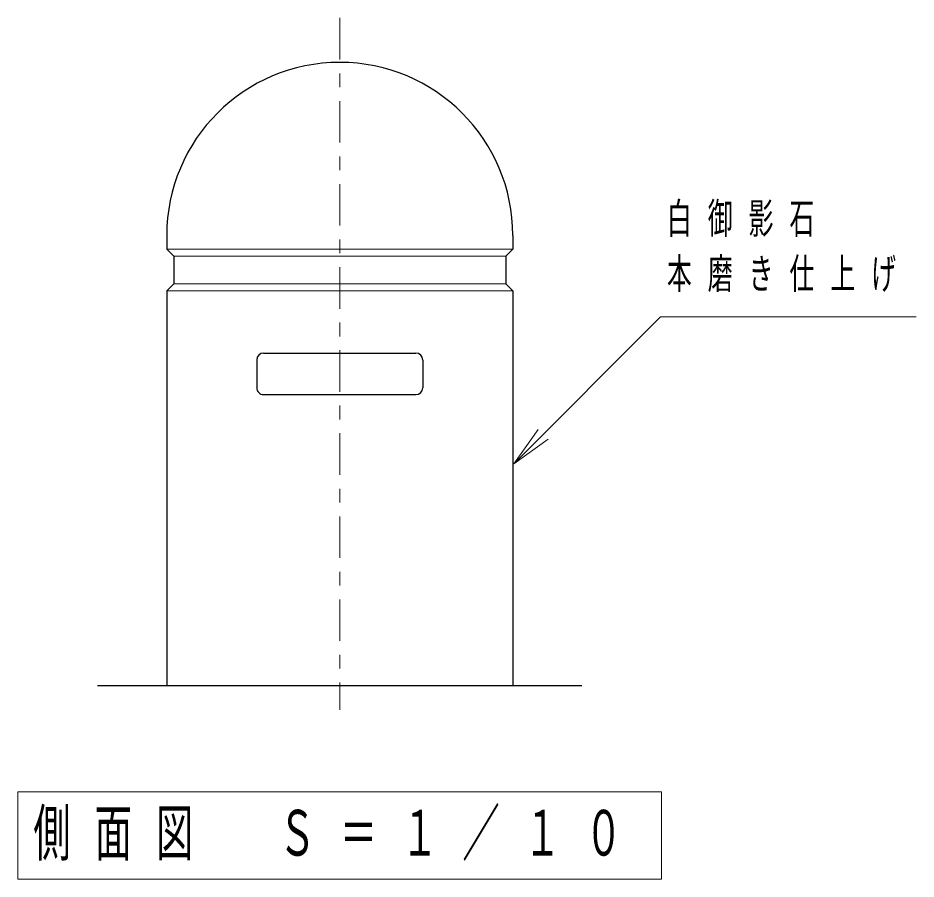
# Model space of a CAD drawing. Units: millimetres on the paper, scale 1:10. Extents: x -365 to 12, y -47 to 257.
# Drawn here: x -235.3 to -170.4, y 110.4 to 172.6 of the extents above; entities that cross this region are included whole.
import ezdxf

# ---------------------------------------------------------------- set-up
doc = ezdxf.new("R2010")
doc.units = ezdxf.units.MM
doc.linetypes.add('USER2', pattern=[6, 3, -1, 1, -1])
doc.layers.add('LY_1', color=7, linetype='Continuous', lineweight=13)
doc.styles.add('ＭＳ ゴシック', font='')
doc.styles.get('ＭＳ ゴシック').set_extended_font_data('MS Gothic')

msp = doc.modelspace()

# ---------------------------------------------------------------- linework, layer by layer
at = {"layer": 'LY_1', "linetype": 'USER2'}
msp.add_line((-212.03, 172.554), (-212.03, 122.582), dxfattribs=at)
at = {"layer": 'LY_1', "color": 3, "lineweight": 25}
for p, q in [((-224.53, 156.848), (-224.53, 155.848)), ((-199.53, 156.848), (-199.53, 155.848)), ((-224.53, 155.848), (-224.03, 155.348)), ((-199.53, 155.848), (-200.03, 155.348)), ((-224.03, 155.348), (-224.03, 153.348)), ((-200.03, 155.348), (-200.03, 153.348)), ((-224.53, 152.848), (-224.03, 153.348)), ((-199.53, 152.848), (-200.03, 153.348)), ((-224.53, 152.848), (-224.53, 124.348)), ((-199.53, 152.848), (-199.53, 124.348)), ((-217.53, 148.348), (-206.53, 148.348)), ((-218.03, 147.848), (-218.03, 145.848)), ((-206.03, 147.848), (-206.03, 145.848)), ((-217.53, 145.348), (-206.53, 145.348))]:
    msp.add_line(p, q, dxfattribs=at)
at = {"layer": 'LY_1'}
for p, q in [((-224.53, 155.848), (-199.53, 155.848)), ((-224.03, 155.348), (-200.03, 155.348)), ((-224.03, 153.348), (-200.03, 153.348)), ((-224.53, 152.848), (-199.53, 152.848)), ((-199.456, 140.357), (-197.688, 142.832)), ((-199.456, 140.357), (-197.334, 142.479)), ((-196.981, 142.125), (-199.456, 140.357)), ((-188.78, 116.658), (-235.28, 116.658)), ((-235.28, 116.658), (-235.28, 110.358)), ((-188.78, 110.358), (-188.78, 116.658)), ((-235.28, 110.358), (-188.78, 110.358))]:
    msp.add_line(p, q, dxfattribs=at)
at = {"layer": 'LY_1', "color": 20, "lineweight": 25}
msp.add_line((-229.53, 124.348), (-194.53, 124.348), dxfattribs=at)
at = {"layer": 'LY_1'}
msp.add_lwpolyline([(-199.456, 140.357), (-188.849, 150.964), (-170.396, 150.964)], dxfattribs=at)
at = {"layer": 'LY_1', "color": 3, "lineweight": 25}
for centre, radius, start, end in [((-212.03, 156.848), 12.5, 0, 180), ((-217.53, 147.848), 0.5, 89.99998, 179.99996), ((-206.53, 147.848), 0.5, 0, 89.99998), ((-217.53, 145.848), 0.5, 179.99998, 270.00002), ((-206.53, 145.848), 0.5, 270.00002, 0)]:
    msp.add_arc(centre, radius, start, end, dxfattribs=at)

# ---------------------------------------------------------------- texts
at = {"layer": 'LY_1', "style": 'ＭＳ ゴシック'}
for s, insert, char_height, attachment_point in [('\\T1.64;\\W0.6;白御影石', (-188.396, 157.964), 2.199, 4), ('\\T1.64;\\W0.6;本磨き仕上げ', (-188.396, 153.964), 2.199, 4), ('\\T1.64;\\W0.6;側面図\u3000Ｓ＝１／１０', (-212.03, 113.508), 3.299, 5)]:
    msp.add_mtext(s, dxfattribs=dict(at, insert=insert, char_height=char_height, attachment_point=attachment_point))

doc.saveas('drawing.dxf')
